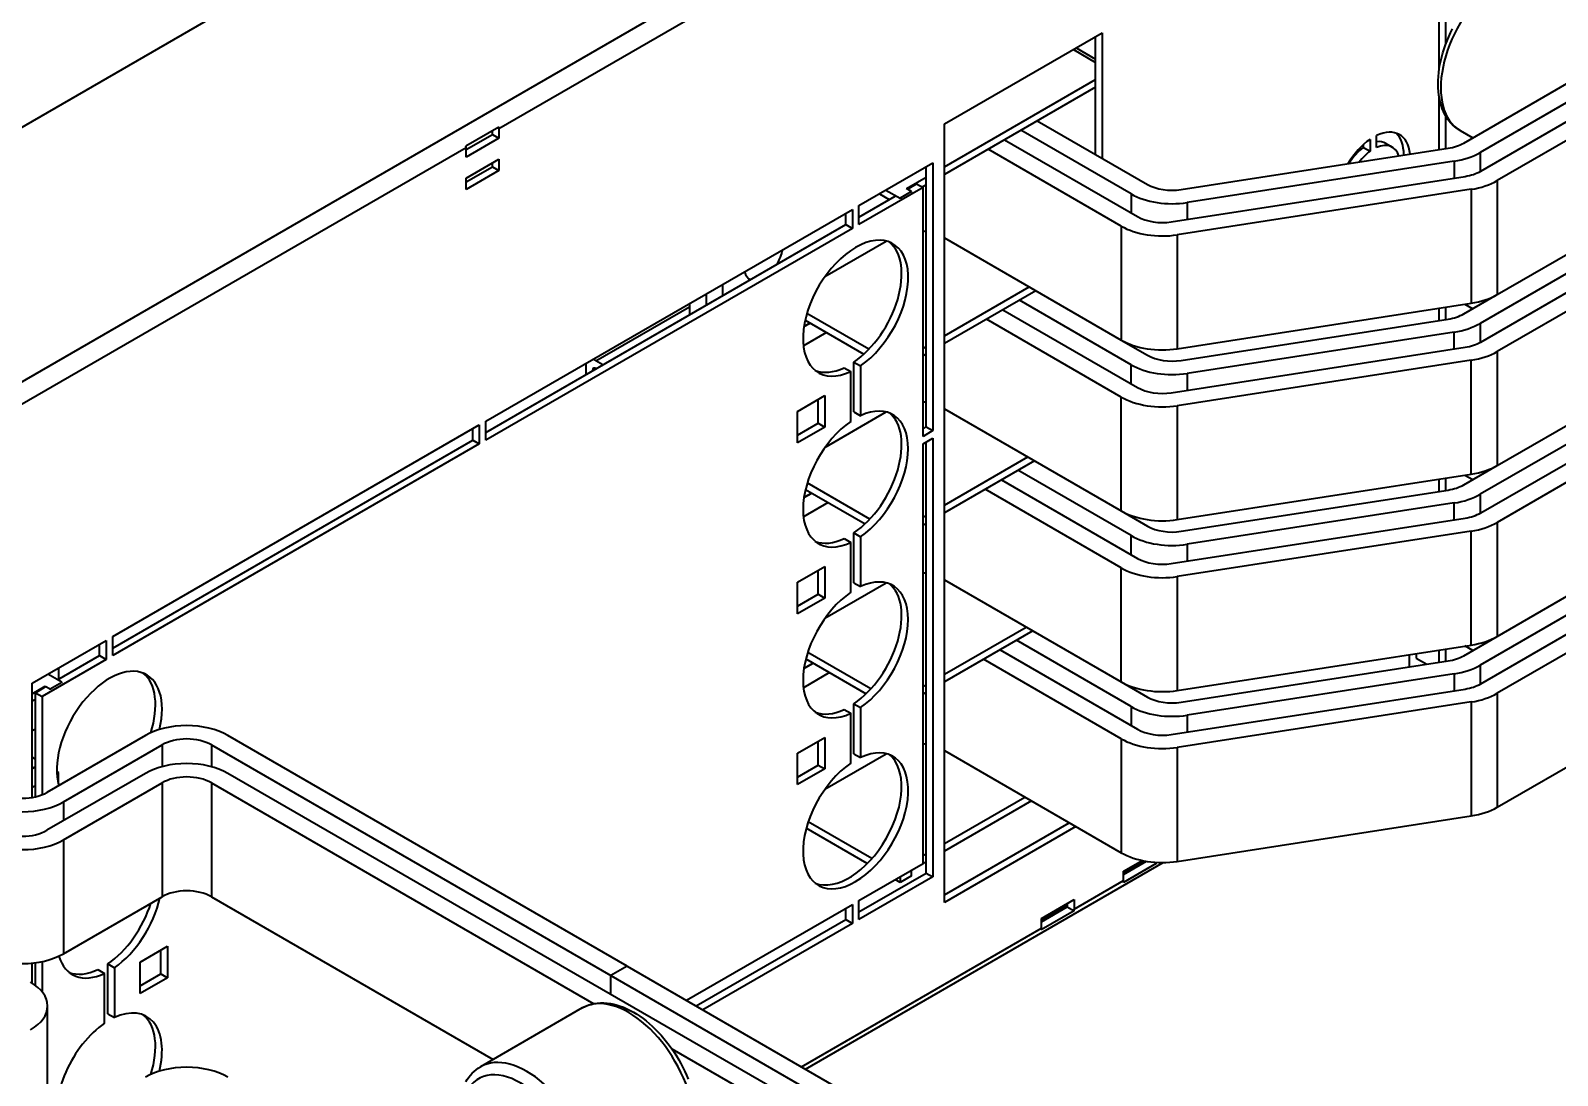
# Model space of a CAD drawing. Header units: millimetres. Extents: x -116965 to 323937, y 291661 to 566926.
# Drawn here: x -16920.3 to -16611.2, y 325093 to 325304.5 of the extents above; entities that cross this region are included whole.
import ezdxf

# ---------------------------------------------------------------- set-up
doc = ezdxf.new("R2010")
doc.units = ezdxf.units.MM
doc.layers.add('Visible Edges(Schneider)', color=7, linetype='Continuous', lineweight=35)
doc.layers.add('Visible Tangent Edges(Schneider)', color=7, linetype='Continuous', lineweight=35)

msp = doc.modelspace()

# ---------------------------------------------------------------- linework, layer by layer
at = {"layer": 'Visible Edges(Schneider)'}
for p, q in [((-17075.743005, 325196.21722), (-16675.104621, 325427.525899)), ((-16635.173886, 325296.51691), (-16635.173886, 325367.20121)), ((-16633.842861, 325301.660386), (-16633.842861, 325366.432743)), ((-16630.201748, 325281.698128), (-16557.974463, 325323.39857)), ((-16554.646902, 325321.477402), (-16626.874187, 325279.776959)), ((-16626.743645, 325276.009991), (-16551.31934, 325319.556233)), ((-16547.991779, 325317.635065), (-16623.416084, 325274.088822)), ((-16735.333481, 325285.551552), (-16703.388893, 325303.994769)), ((-16704.719917, 325279.403813), (-16704.719917, 325303.226302)), ((-16703.388893, 325303.994769), (-16703.388893, 325278.635346)), ((-16708.674107, 325300.943349), (-16704.719917, 325298.660397)), ((-16735.333481, 325276.890925), (-16704.719917, 325294.565674)), ((-16704.719917, 325293.02874), (-16735.333481, 325275.35399)), ((-16626.743645, 325241.428959), (-16538.341851, 325292.467759)), ((-16635.173886, 325280.363672), (-16635.173886, 325290.94949)), ((-16535.01429, 325290.54659), (-16623.416084, 325239.507791)), ((-16716.51945, 325286.216276), (-16694.216056, 325273.339406)), ((-16633.842861, 325280.569583), (-16633.842861, 325287.16717)), ((-16832.193441, 325281.148987), (-16825.538318, 325284.991324)), ((-16832.165516, 325280.364397), (-16826.841418, 325283.438267)), ((-16825.510393, 325282.6698), (-16832.165516, 325278.827463)), ((-16826.841418, 325283.438267), (-16826.841418, 325284.238979)), ((-16826.841418, 325283.438267), (-16825.510393, 325282.6698)), ((-16825.510393, 325284.590968), (-16825.510393, 325282.6698)), ((-16735.333481, 325128.015741), (-16735.333481, 325285.551552)), ((-16697.543618, 325271.418238), (-16719.847011, 325284.295108)), ((-16647.818619, 325280.816577), (-16647.818619, 325283.211928)), ((-16630.942649, 325284.235011), (-16628.375193, 325282.75269)), ((-16561.302024, 325283.054033), (-16626.874187, 325245.195928)), ((-16623.416084, 325251.034801), (-16564.629585, 325284.975202)), ((-16832.165516, 325278.827463), (-16832.165516, 325280.748631)), ((-16699.540154, 325264.886265), (-16726.502134, 325280.452771)), ((-16723.174572, 325282.37394), (-16696.212593, 325266.807434)), ((-16687.397756, 325272.284612), (-16633.366132, 325280.643333)), ((-16650.480668, 325280.816577), (-16650.480668, 325281.39616)), ((-16650.480668, 325280.816577), (-16649.149643, 325280.04811)), ((-16649.149643, 325282.443461), (-16649.149643, 325280.04811)), ((-16645.979861, 325281.62805), (-16644.648837, 325280.859583)), ((-16832.165516, 325274.600892), (-16825.510393, 325278.443229)), ((-16832.165516, 325273.832425), (-16826.841418, 325276.906294)), ((-16826.841418, 325276.906294), (-16826.841418, 325277.674762)), ((-16826.841418, 325276.906294), (-16825.510393, 325276.137827)), ((-16825.510393, 325278.443229), (-16825.510393, 325276.137827)), ((-16752.6368, 325269.029504), (-16737.662774, 325277.674762)), ((-16738.993799, 325224.266279), (-16738.993799, 325276.906294)), ((-16737.662774, 325277.674762), (-16737.662774, 325223.497812)), ((-16632.14816, 325278.018968), (-16686.179784, 325269.660247)), ((-16825.510393, 325276.137827), (-16832.165516, 325272.29549)), ((-16832.165516, 325272.29549), (-16832.165516, 325274.600892)), ((-16742.986872, 325272.472238), (-16738.993799, 325274.77764)), ((-16742.833805, 325272.383864), (-16740.990336, 325273.448191)), ((-16740.990336, 325273.448191), (-16739.659311, 325272.679724)), ((-16738.993799, 325273.240705), (-16739.812379, 325272.768098)), ((-16689.394293, 325265.752639), (-16629.908029, 325274.955196)), ((-16739.659311, 325272.679724), (-16752.6368, 325265.187167)), ((-16752.6368, 325266.724102), (-16745.316165, 325270.950672)), ((-16748.490659, 325271.42328), (-16746.494122, 325270.270579)), ((-16747.159634, 325272.191747), (-16744.317897, 325270.551069)), ((-16741.988604, 325271.895887), (-16744.317897, 325270.551069)), ((-16744.317897, 325270.551069), (-16744.317897, 325270.374322)), ((-16741.988604, 325271.895887), (-16742.986872, 325272.472238)), ((-16741.988604, 325271.71914), (-16741.988604, 325271.895887)), ((-16739.659311, 325222.345111), (-16739.659311, 325272.679724)), ((-16628.690057, 325272.330831), (-16688.176321, 325263.128274)), ((-16828.172442, 325225.41898), (-16753.967825, 325268.261036)), ((-16755.298849, 325265.187167), (-16755.298849, 325267.492569)), ((-16753.967825, 325268.261036), (-16753.967825, 325264.4187)), ((-16752.6368, 325265.187167), (-16752.6368, 325269.029504)), ((-16623.416084, 325216.453769), (-16535.01429, 325267.492569)), ((-16828.172442, 325223.113578), (-16755.298849, 325265.187167)), ((-16753.967825, 325264.4187), (-16828.172442, 325221.576644)), ((-16755.298849, 325265.187167), (-16753.967825, 325264.4187)), ((-16759.509798, 325254.687067), (-16747.094827, 325261.854854)), ((-16735.333481, 325262.497531), (-16699.540154, 325241.832244)), ((-16626.743645, 325206.847927), (-16531.686728, 325261.729064)), ((-16541.669412, 325259.807895), (-16626.874187, 325210.614896)), ((-16528.359167, 325259.807895), (-16623.416084, 325204.926759)), ((-16780.255559, 325253.083806), (-16780.255559, 325250.778404)), ((-16735.333481, 325242.655704), (-16718.149955, 325252.576617)), ((-16716.81893, 325251.80815), (-16735.333481, 325241.118769)), ((-16786.910682, 325249.241469), (-16786.910682, 325246.936067)), ((-16783.583121, 325251.162637), (-16783.583121, 325248.857235)), ((-16783.583121, 325251.162637), (-16783.583121, 325248.857235)), ((-16697.543618, 325236.837206), (-16720.146492, 325249.886982)), ((-16688.176321, 325240.074253), (-16628.690057, 325249.27681)), ((-16630.201748, 325247.117096), (-16623.416084, 325251.034801)), ((-16629.951397, 325249.08168), (-16628.375193, 325248.171658)), ((-16763.515525, 325245.862669), (-16751.620967, 325238.995343)), ((-16750.634391, 325239.962677), (-16763.171077, 325247.200736)), ((-16699.540154, 325230.305234), (-16726.801614, 325246.044645)), ((-16723.474053, 325247.965813), (-16696.212593, 325232.226402)), ((-16687.397756, 325237.70358), (-16633.366132, 325246.062301)), ((-16635.173886, 325245.782641), (-16635.173886, 325248.273758)), ((-16633.842861, 325245.988551), (-16633.842861, 325248.479668)), ((-16759.172131, 325243.355009), (-16763.866992, 325240.644429)), ((-16762.499692, 325245.276177), (-16763.761659, 325244.54758)), ((-16763.761659, 325244.54758), (-16762.499692, 325245.276177)), ((-16632.14816, 325243.437936), (-16686.179784, 325235.079215)), ((-16739.659311, 325240.158185), (-16738.993799, 325240.542418)), ((-16699.540154, 325241.832244), (-16694.216056, 325238.758375)), ((-16689.394293, 325231.171607), (-16629.908029, 325240.374164)), ((-16807.874318, 325234.832706), (-16807.874318, 325237.138108)), ((-16804.46024, 325236.803825), (-16805.877781, 325237.622242)), ((-16755.631605, 325236.231676), (-16754.300581, 325235.463208)), ((-16753.635069, 325227.285997), (-16753.635069, 325237.384377)), ((-16753.635069, 325237.384377), (-16752.304044, 325236.615909)), ((-16752.304044, 325236.615909), (-16752.304044, 325226.517529)), ((-16738.993799, 325239.005484), (-16739.659311, 325238.62125)), ((-16628.690057, 325237.749799), (-16688.176321, 325228.547242)), ((-16623.416084, 325181.872738), (-16528.359167, 325236.753874)), ((-16806.543294, 325235.601173), (-16806.543294, 325235.701074)), ((-16805.877781, 325236.085308), (-16805.791265, 325236.035357)), ((-16754.300581, 325225.364828), (-16754.300581, 325235.463208)), ((-16765.048604, 325227.397784), (-16759.524852, 325230.586924)), ((-16759.524852, 325230.586924), (-16759.524852, 325224.208644)), ((-16765.048604, 325221.019505), (-16765.048604, 325227.397784)), ((-16760.855877, 325224.977112), (-16760.855877, 325229.818456)), ((-16759.509798, 325220.106036), (-16747.094827, 325227.273822)), ((-16753.635069, 325227.285997), (-16752.304044, 325226.517529)), ((-16735.333481, 325227.916499), (-16699.540154, 325207.251212)), ((-16903.708084, 325181.808457), (-16829.503467, 325224.650513)), ((-16830.834491, 325221.576644), (-16830.834491, 325223.882046)), ((-16829.503467, 325224.650513), (-16829.503467, 325220.808176)), ((-16828.172442, 325221.576644), (-16828.172442, 325225.41898)), ((-16765.048604, 325222.55644), (-16760.855877, 325224.977112)), ((-16759.524852, 325224.208644), (-16765.048604, 325221.019505)), ((-16760.855877, 325224.977112), (-16759.524852, 325224.208644)), ((-16739.659311, 325223.882046), (-16738.993799, 325224.266279)), ((-16738.993799, 325224.266279), (-16737.662774, 325223.497812)), ((-16903.708084, 325179.503055), (-16830.834491, 325221.576644)), ((-16829.503467, 325220.808176), (-16903.708084, 325177.96612)), ((-16830.834491, 325221.576644), (-16829.503467, 325220.808176)), ((-16737.662774, 325223.497812), (-16739.659311, 325222.345111)), ((-16739.659311, 325220.808176), (-16737.662774, 325221.960877)), ((-16739.659311, 325135.892532), (-16739.659311, 325220.808176)), ((-16738.993799, 325133.971363), (-16738.993799, 325221.19241)), ((-16737.662774, 325221.960877), (-16737.662774, 325133.202896)), ((-16735.333481, 325208.420482), (-16718.449435, 325218.168491)), ((-16554.646902, 325217.734307), (-16626.874187, 325176.033864)), ((-16717.118411, 325217.400023), (-16735.333481, 325206.883548)), ((-16697.543618, 325202.256175), (-16720.445972, 325215.478855)), ((-16688.176321, 325205.493221), (-16628.690057, 325214.695778)), ((-16630.201748, 325212.536064), (-16623.416084, 325216.453769)), ((-16626.743645, 325172.266896), (-16551.31934, 325215.813138)), ((-16763.445141, 325211.586811), (-16751.39187, 325204.627852)), ((-16750.423159, 325205.605501), (-16763.082828, 325212.914565)), ((-16699.540154, 325195.724202), (-16727.101095, 325211.636518)), ((-16723.773533, 325213.557687), (-16696.212593, 325197.64537)), ((-16687.397756, 325203.122548), (-16633.366132, 325211.48127)), ((-16635.173886, 325211.201609), (-16635.173886, 325213.692727)), ((-16633.842861, 325211.407519), (-16633.842861, 325213.898637)), ((-16629.951397, 325214.500648), (-16628.375193, 325213.590627)), ((-16547.991779, 325213.89197), (-16623.416084, 325170.345727)), ((-16758.87265, 325208.946882), (-16763.866992, 325206.063398)), ((-16762.200212, 325210.868051), (-16763.761659, 325209.966549)), ((-16763.761659, 325209.966549), (-16762.200212, 325210.868051)), ((-16632.14816, 325208.856905), (-16686.179784, 325200.498183)), ((-16739.659311, 325205.922963), (-16738.993799, 325206.307197)), ((-16699.540154, 325207.251212), (-16694.216056, 325204.177343)), ((-16689.394293, 325196.590576), (-16629.908029, 325205.793133)), ((-16753.635069, 325192.704965), (-16753.635069, 325202.803345)), ((-16753.635069, 325202.803345), (-16752.304044, 325202.034878)), ((-16738.993799, 325204.770262), (-16739.659311, 325204.386029)), ((-16628.690057, 325203.168768), (-16688.176321, 325193.966211)), ((-16755.631605, 325201.650644), (-16754.300581, 325200.882177)), ((-16754.300581, 325190.783797), (-16754.300581, 325200.882177)), ((-16752.304044, 325202.034878), (-16752.304044, 325191.936498)), ((-16765.048604, 325192.816752), (-16759.524852, 325196.005892)), ((-16759.524852, 325196.005892), (-16759.524852, 325189.627613)), ((-16760.855877, 325190.39608), (-16760.855877, 325195.237425)), ((-16735.333481, 325193.335468), (-16699.540154, 325172.670181)), ((-16765.048604, 325186.438473), (-16765.048604, 325192.816752)), ((-16765.048604, 325187.975408), (-16760.855877, 325190.39608)), ((-16760.855877, 325190.39608), (-16759.524852, 325189.627613)), ((-16759.509798, 325185.525004), (-16747.094827, 325192.69279)), ((-16753.635069, 325192.704965), (-16752.304044, 325191.936498)), ((-16759.524852, 325189.627613), (-16765.048604, 325186.438473)), ((-16735.333481, 325174.185261), (-16718.748916, 325183.760364)), ((-16920.013135, 325172.394732), (-16905.039109, 325181.03999)), ((-16905.039109, 325181.03999), (-16905.039109, 325177.197653)), ((-16903.708084, 325177.96612), (-16903.708084, 325181.808457)), ((-16717.417891, 325182.991897), (-16735.333481, 325172.648326)), ((-16697.543618, 325167.675143), (-16720.745453, 325181.070729)), ((-16630.201748, 325177.955033), (-16623.416084, 325181.872738)), ((-16623.416084, 325147.291706), (-16564.629585, 325181.232107)), ((-16914.868725, 325173.059456), (-16906.370133, 325177.96612)), ((-16906.370133, 325177.96612), (-16906.370133, 325180.271522)), ((-16906.370133, 325177.96612), (-16905.039109, 325177.197653)), ((-16750.215642, 325171.25047), (-16762.990865, 325178.626248)), ((-16724.073014, 325179.14956), (-16696.212593, 325163.064339)), ((-16688.176321, 325170.91219), (-16628.690057, 325180.114747)), ((-16641.163496, 325178.158237), (-16641.09994, 325178.194931)), ((-16641.163496, 325175.693982), (-16641.163496, 325178.158237)), ((-16639.832471, 325178.391009), (-16639.832471, 325177.466617)), ((-16639.832471, 325177.466617), (-16637.692286, 325176.23098)), ((-16635.173886, 325176.620578), (-16635.173886, 325179.111695)), ((-16633.842861, 325176.826488), (-16633.842861, 325179.317605)), ((-16628.375193, 325179.009595), (-16629.951397, 325179.919617)), ((-16905.039109, 325177.197653), (-16918.016598, 325169.705096)), ((-16914.689037, 325175.468601), (-16914.689037, 325173.163199)), ((-16758.57317, 325174.538756), (-16763.866992, 325171.482366)), ((-16763.761659, 325175.385517), (-16761.900731, 325176.459924)), ((-16761.900731, 325176.459924), (-16763.761659, 325175.385517)), ((-16763.370515, 325177.308505), (-16751.167016, 325170.262811)), ((-16699.540154, 325161.14317), (-16727.400575, 325177.228392)), ((-16687.397756, 325168.541517), (-16633.366132, 325176.900238)), ((-16920.013135, 325149.274048), (-16920.013135, 325172.394732)), ((-16920.013135, 325170.266077), (-16917.351086, 325171.803012)), ((-16919.347623, 325170.473564), (-16917.351086, 325171.626265)), ((-16917.351086, 325171.626265), (-16917.351086, 325171.803012)), ((-16917.351086, 325171.803012), (-16916.352817, 325171.226662)), ((-16914.023524, 325172.571479), (-16916.865262, 325174.212157)), ((-16916.352817, 325171.226662), (-16914.023524, 325172.571479)), ((-16916.352817, 325171.226662), (-16916.352817, 325171.049914)), ((-16914.023524, 325172.394732), (-16914.023524, 325172.571479)), ((-16739.659311, 325171.687742), (-16738.993799, 325172.071976)), ((-16699.540154, 325172.670181), (-16694.216056, 325169.596311)), ((-16632.14816, 325174.275873), (-16686.179784, 325165.917152)), ((-16919.347623, 325169.113376), (-16920.013135, 325168.729143)), ((-16919.347623, 325149.408551), (-16919.347623, 325170.473564)), ((-16919.347623, 325170.473564), (-16918.016598, 325169.705096)), ((-16918.016598, 325169.705096), (-16918.016598, 325149.822375)), ((-16753.635069, 325158.123933), (-16753.635069, 325168.222314)), ((-16753.635069, 325168.222314), (-16752.304044, 325167.453846)), ((-16738.993799, 325170.535041), (-16739.659311, 325170.150807)), ((-16689.394293, 325162.009544), (-16629.908029, 325171.212101)), ((-16628.690057, 325168.587736), (-16688.176321, 325159.385179)), ((-16755.631605, 325167.069612), (-16754.300581, 325166.301145)), ((-16754.300581, 325156.202765), (-16754.300581, 325166.301145)), ((-16752.304044, 325167.453846), (-16752.304044, 325157.355466)), ((-16920.013135, 325162.78889), (-16919.347623, 325163.173123)), ((-16897.052962, 325161.828306), (-16917.01833, 325150.301295)), ((-16913.690768, 325148.380127), (-16893.7254, 325159.907137)), ((-16883.742716, 325159.907137), (-16802.882976, 325113.222744)), ((-16799.555415, 325115.143913), (-16880.415155, 325161.828306)), ((-16765.048604, 325158.235721), (-16759.524852, 325161.42486)), ((-16760.855877, 325155.815048), (-16760.855877, 325160.656393)), ((-16759.524852, 325161.42486), (-16759.524852, 325155.046581)), ((-16920.013135, 325157.409618), (-16919.347623, 325157.025385)), ((-16765.048604, 325151.857441), (-16765.048604, 325158.235721)), ((-16765.048604, 325153.394376), (-16760.855877, 325155.815048)), ((-16760.855877, 325155.815048), (-16759.524852, 325155.046581)), ((-16759.509798, 325150.943972), (-16747.094827, 325158.111759)), ((-16753.635069, 325158.123933), (-16752.304044, 325157.355466)), ((-16735.333481, 325158.754436), (-16699.540154, 325138.089149)), ((-16919.347623, 325155.48845), (-16920.013135, 325155.104216)), ((-16920.013135, 325155.104216), (-16919.347623, 325155.48845)), ((-16897.052962, 325154.143632), (-16917.01833, 325142.616621)), ((-16915.016423, 325154.524765), (-16914.689037, 325154.335749)), ((-16914.689037, 325154.335749), (-16915.000975, 325154.155651)), ((-16914.689037, 325152.054456), (-16914.689037, 325154.335749)), ((-16766.279802, 325088.247555), (-16880.415155, 325154.143632)), ((-16759.524852, 325155.046581), (-16765.048604, 325151.857441)), ((-16919.347623, 325151.646113), (-16920.013135, 325151.261879)), ((-16913.690768, 325140.695453), (-16893.7254, 325152.222463)), ((-16883.742716, 325152.222463), (-16806.336974, 325107.532237)), ((-16735.333481, 325139.95004), (-16719.048396, 325149.352238)), ((-16717.717372, 325148.58377), (-16735.333481, 325138.413105)), ((-16750.011748, 325136.89753), (-16762.895278, 325144.33584)), ((-16735.333481, 325129.552676), (-16710.044015, 325144.153556)), ((-16688.176321, 325136.331158), (-16628.690057, 325145.533715)), ((-16750.946265, 325135.900139), (-16763.291786, 325143.027829)), ((-16708.712991, 325143.385089), (-16735.333481, 325128.015741)), ((-16739.659311, 325137.452521), (-16738.993799, 325137.836754)), ((-16763.456272, 325094.302063), (-16691.059505, 325136.100356)), ((-16752.6368, 325128.399975), (-16739.659311, 325135.892532)), ((-16741.988604, 325133.418067), (-16741.988604, 325134.547714)), ((-16738.993799, 325136.29982), (-16739.659311, 325135.915586)), ((-16692.435865, 325135.908654), (-16699.090988, 325132.066317)), ((-16699.063063, 325134.355597), (-16695.309122, 325136.522936)), ((-16699.063063, 325133.690085), (-16694.440455, 325136.358949)), ((-16699.063063, 325132.434429), (-16699.063063, 325134.355597)), ((-16692.885032, 325136.167981), (-16692.435865, 325135.908654)), ((-16752.6368, 325126.094573), (-16738.993799, 325133.971363)), ((-16737.662774, 325133.202896), (-16752.6368, 325124.557638)), ((-16744.317897, 325132.073249), (-16745.2962, 325132.638073)), ((-16741.988604, 325133.418067), (-16744.317897, 325132.073249)), ((-16744.317897, 325133.202896), (-16744.317897, 325132.073249)), ((-16738.993799, 325133.971363), (-16737.662774, 325133.202896)), ((-16913.690768, 325117.641432), (-16893.7254, 325129.168442)), ((-16883.742716, 325129.168442), (-16826.697848, 325096.233572)), ((-16752.6368, 325124.557638), (-16752.6368, 325128.399975)), ((-16715.70087, 325124.749755), (-16709.045747, 325128.592092)), ((-16709.045747, 325128.592092), (-16709.045747, 325126.670923)), ((-16787.576194, 325108.227707), (-16753.967825, 325127.631508)), ((-16755.298849, 325124.557638), (-16755.298849, 325126.86304)), ((-16753.967825, 325127.631508), (-16753.967825, 325123.789171)), ((-16709.073672, 325126.302812), (-16715.728795, 325122.460475)), ((-16715.70087, 325124.084243), (-16710.465933, 325127.106635)), ((-16710.465933, 325127.106635), (-16709.073672, 325126.302812)), ((-16710.376771, 325127.439391), (-16710.376771, 325127.823624)), ((-16785.579657, 325107.075005), (-16755.298849, 325124.557638)), ((-16753.967825, 325123.789171), (-16784.248633, 325106.306538)), ((-16755.298849, 325124.557638), (-16753.967825, 325123.789171)), ((-16715.70087, 325122.828587), (-16715.70087, 325124.749755)), ((-16898.151057, 325115.970015), (-16892.627305, 325119.159155)), ((-16892.627305, 325119.159155), (-16892.627305, 325112.780876)), ((-16920.013135, 325111.677798), (-16920.013135, 325115.750521)), ((-16919.347623, 325111.222238), (-16919.347623, 325115.828166)), ((-16918.016598, 325116.055204), (-16918.016598, 325109.963155)), ((-16898.151057, 325109.591736), (-16898.151057, 325115.970015)), ((-16893.95833, 325113.549343), (-16893.95833, 325118.390687)), ((-16906.70289, 325114.429598), (-16905.371865, 325113.66113)), ((-16905.371865, 325103.56275), (-16905.371865, 325113.66113)), ((-16904.706353, 325105.483919), (-16904.706353, 325115.582299)), ((-16904.706353, 325115.582299), (-16903.375328, 325114.813831)), ((-16903.375328, 325114.813831), (-16903.375328, 325104.715451)), ((-16898.151057, 325111.128671), (-16893.95833, 325113.549343)), ((-16892.627305, 325112.780876), (-16898.151057, 325109.591736)), ((-16893.95833, 325113.549343), (-16892.627305, 325112.780876)), ((-16799.555415, 325115.143913), (-16802.882976, 325113.222744)), ((-16802.882976, 325109.380408), (-16802.882976, 325113.222744)), ((-16802.882976, 325113.222744), (-16736.33175, 325074.799376)), ((-16799.555415, 325115.143913), (-16733.004188, 325076.720544)), ((-16916.900088, 325084.020984), (-16916.900088, 325107.075005)), ((-16808.634423, 325106.662495), (-16829.265304, 325094.751251)), ((-16904.706353, 325105.483919), (-16903.375328, 325104.715451)), ((-16790.525746, 325098.403621), (-16769.607363, 325086.326386))]:
    msp.add_line(p, q, dxfattribs=at)
at = {"layer": 'Visible Edges(Schneider)', "flags": 128}
for points in [[(-16630.942648, 325284.235011), (-16631.482395, 325284.578497), (-16631.991618, 325284.96686), (-16632.468493, 325285.39721), (-16632.911194, 325285.866651), (-16633.317897, 325286.372291), (-16633.686954, 325286.911142), (-16634.01842, 325287.480067), (-16634.312817, 325288.07686), (-16634.570594, 325288.699437), (-16634.792201, 325289.345712), (-16634.978092, 325290.013599), (-16635.128771, 325290.701114), (-16635.245003, 325291.406938), (-16635.327354, 325292.129707), (-16635.376355, 325292.868014), (-16635.39254, 325293.620452), (-16635.37644, 325294.385615), (-16635.328586, 325295.162096), (-16635.249455, 325295.948511), (-16635.1395, 325296.743404), (-16634.999276, 325297.545218), (-16634.829341, 325298.352395), (-16634.630252, 325299.163378), (-16634.402564, 325299.976607), (-16634.146836, 325300.790528), (-16633.863647, 325301.603515), (-16633.553744, 325302.413878), (-16633.21793, 325303.21996), (-16632.857008, 325304.020104), (-16632.471782, 325304.812654)], [(-16808.634424, 325106.662495), (-16808.067084, 325106.958186), (-16807.476139, 325107.205004), (-16806.865008, 325107.402816), (-16806.237109, 325107.551486), (-16805.595861, 325107.65088), (-16804.944673, 325107.701067), (-16804.286237, 325107.703663), (-16803.622201, 325107.660222), (-16802.954146, 325107.572175), (-16802.283651, 325107.440955), (-16801.612298, 325107.267997), (-16800.941553, 325107.054732), (-16800.272176, 325106.802479), (-16799.605064, 325106.512413), (-16798.941171, 325106.185697), (-16798.281448, 325105.823494), (-16797.626848, 325105.426969), (-16796.978323, 325104.997286), (-16796.336832, 325104.535548), (-16795.703413, 325104.042878), (-16795.079133, 325103.520534), (-16794.465065, 325102.969777), (-16793.862278, 325102.39187), (-16793.271844, 325101.788071), (-16792.694832, 325101.159644), (-16792.132359, 325100.507902), (-16791.585516, 325099.834336), (-16791.055335, 325099.140471), (-16790.542851, 325098.427832), (-16790.049096, 325097.697942), (-16789.575103, 325096.952327), (-16789.121907, 325096.192513), (-16788.690518, 325095.420119), (-16788.281789, 325094.636819), (-16787.896541, 325093.844271), (-16787.535592, 325093.044128), (-16787.19976, 325092.238048)], [(-16832.21478, 325091.734101), (-16831.931441, 325092.196679), (-16831.622721, 325092.638155), (-16831.288454, 325093.056865), (-16830.929255, 325093.451119), (-16830.546231, 325093.819302), (-16830.140492, 325094.159796), (-16829.713147, 325094.470985), (-16829.265303, 325094.751251)]]:
    msp.add_lwpolyline(points, dxfattribs=at)
at = {"layer": 'Visible Edges(Schneider)'}
for centre, major_axis, start_param, end_param in [((-16827.50693, 325285.743669), (1.411765, -2.445248), 0.7853981634, 0.9528462426), ((-16648.484131, 325274.216659), (5.294118, 9.169681), 5.6070100778, 6.9795771082), ((-16649.815155, 325274.985126), (5.294118, 9.169681), 5.4919116235, 6.1571439758), ((-16834.162053, 325281.901332), (-1.411765, 2.445248), 3.926990817, 4.0944388962), ((-16648.484131, 325274.216659), (5.294118, 9.169681), 0.8744045258, 1.5452127344), ((-16649.815155, 325274.985126), (3.835294, 6.642924), 0.9084075307, 1.519599881), ((-16648.484131, 325274.216659), (-3.835294, -6.642924), 4.0500001842, 4.4871336173), ((-16649.815155, 325274.985126), (3.835294, 6.642924), 0, 0.4084354314), ((-16648.484131, 325274.216659), (3.835294, 6.642924), 5.8066818486, 6.9455741033), ((-16635.19309, 325284.57988), (7.058824, 0), 4.9741883682, 5.4977871438), ((-16635.19309, 325284.57988), (-11.764706, 0), 1.8325957146, 2.3561944902), ((-16689.224714, 325276.221159), (7.058824, 0), 3.926990817, 4.9741883682), ((-16631.734987, 325278.891743), (7.058824, 0), 4.9741883682, 5.4977871438), ((-16631.734987, 325278.891743), (-11.764706, 0), 1.8325957146, 2.3561944902), ((-16689.224714, 325276.221159), (-11.764706, 0), 0.7853981634, 1.8325957146), ((-16691.221251, 325269.689186), (-11.764706, 0), 0.7853981634, 1.8325957146), ((-16691.221251, 325269.689186), (7.058824, 0), 3.926990817, 4.9741883682), ((-16753.302313, 325248.280885), (-7.529412, -13.041324), 0.8792860385, 6.9746955955), ((-16754.633337, 325249.049352), (7.529412, 13.041324), 4.0208786921, 6.194681464), ((-16740.657579, 325259.807895), (7.058824, 0), 1.332855202, 1.4288992722), ((-16771.936656, 325259.039428), (-2.823529, -4.890496), 1.5081324112, 2.103514235), ((-16771.936656, 325259.039428), (-2.823529, -4.890496), 5.7504673989, 6.3458492228), ((-16631.734987, 325255.837722), (11.764706, 0), 4.9741883682, 5.4977871438), ((-16635.19309, 325249.998849), (7.058824, 0), 4.9741883682, 5.4977871438), ((-16635.19309, 325249.998849), (11.764706, 0), 4.9741883682, 5.4977871438), ((-16691.221251, 325246.635165), (11.764706, 0), 3.926990817, 4.9741883682), ((-16631.734987, 325244.310712), (7.058824, 0), 4.9741883682, 5.4977871438), ((-16631.734987, 325244.310712), (11.764706, 0), 4.9741883682, 5.4977871438), ((-16805.877781, 325235.31684), (-0.470588, 0.815083), 5.4977871438, 7.0685834706), ((-16805.877781, 325238.39071), (0.470588, -0.815083), 4.8044428162, 5.4977871438), ((-16754.633337, 325249.049352), (-7.529412, -13.041324), 0.0885038431, 0.6915102883), ((-16689.224714, 325241.640127), (11.764706, 0), 3.926990817, 4.9741883682), ((-16689.224714, 325241.640127), (7.058824, 0), 3.926990817, 4.9741883682), ((-16691.221251, 325235.108155), (11.764706, 0), 3.926990817, 4.9741883682), ((-16691.221251, 325235.108155), (7.058824, 0), 3.926990817, 4.9741883682), ((-16754.633337, 325214.46832), (7.529412, 13.041324), 4.0208786921, 6.194681464), ((-16753.302313, 325213.699853), (7.529412, 13.041324), 4.0208786921, 6.9746955955), ((-16740.657579, 325225.226864), (7.058824, 0), 1.332855202, 1.4288992722), ((-16753.302313, 325213.699853), (-7.529412, -13.041324), 4.0208786921, 6.9746955955), ((-16631.734987, 325221.256691), (11.764706, 0), 4.9741883682, 5.4977871438), ((-16635.19309, 325215.417817), (7.058824, 0), 4.9741883682, 5.4977871438), ((-16635.19309, 325215.417817), (11.764706, 0), 4.9741883682, 5.4977871438), ((-16691.221251, 325212.054133), (11.764706, 0), 3.926990817, 4.9741883682), ((-16631.734987, 325209.72968), (7.058824, 0), 4.9741883682, 5.4977871438), ((-16689.224714, 325207.059096), (11.764706, 0), 3.926990817, 4.9741883682), ((-16689.224714, 325207.059096), (7.058824, 0), 3.926990817, 4.9741883682), ((-16631.734987, 325209.72968), (11.764706, 0), 4.9741883682, 5.4977871438), ((-16754.633337, 325214.46832), (-7.529412, -13.041324), 0.0885038431, 0.6915102883), ((-16691.221251, 325200.527123), (7.058824, 0), 3.926990817, 4.9741883682), ((-16753.302313, 325179.118821), (7.529412, 13.041324), 4.0208786921, 6.9746955955), ((-16740.657579, 325190.645832), (7.058824, 0), 1.332855202, 1.4288992722), ((-16691.221251, 325200.527123), (11.764706, 0), 3.926990817, 4.9741883682), ((-16753.302313, 325179.118821), (-7.529412, -13.041324), 4.0208786921, 6.9746955955), ((-16754.633337, 325179.887289), (7.529412, 13.041324), 4.0208786921, 6.194681464), ((-16631.734987, 325186.675659), (11.764706, 0), 4.9741883682, 5.4977871438), ((-16635.19309, 325180.836785), (7.058824, 0), 4.9741883682, 5.4977871438), ((-16904.373597, 325161.059838), (7.529412, 13.041324), 5.1771717966, 8.9244762376), ((-16905.704621, 325161.828306), (7.529412, 13.041324), 5.0733287786, 6.194681464), ((-16635.19309, 325180.836785), (-11.764706, 0), 1.8325957146, 2.3561944902), ((-16691.221251, 325177.473102), (11.764706, 0), 3.926990817, 4.9741883682), ((-16631.734987, 325175.148648), (7.058824, 0), 4.9741883682, 5.4977871438), ((-16689.224714, 325172.478064), (7.058824, 0), 3.926990817, 4.9741883682), ((-16631.734987, 325175.148648), (-11.764706, 0), 1.8325957146, 2.3561944902), ((-16754.633337, 325179.887289), (-7.529412, -13.041324), 0.0885038431, 0.6915102883), ((-16689.224714, 325172.478064), (-11.764706, 0), 0.7853981634, 1.8325957146), ((-16888.734058, 325157.025385), (-11.764706, 0), 3.926990817, 5.4977871438), ((-16691.221251, 325165.946091), (7.058824, 0), 3.926990817, 4.9741883682), ((-16888.734058, 325157.025385), (7.058824, 0), 0.7853981634, 2.3561944902), ((-16753.302313, 325144.53779), (7.529412, 13.041324), 0.8792860385, 6.9746955955), ((-16740.657579, 325156.0648), (7.058824, 0), 1.332855202, 1.4288992722), ((-16691.221251, 325165.946091), (-11.764706, 0), 0.7853981634, 1.8325957146), ((-16888.734058, 325149.340711), (-11.764706, 0), 3.926990817, 5.4977871438), ((-16754.633337, 325145.306257), (-7.529412, -13.041324), 0.0885038431, 3.0530888104), ((-16888.734058, 325149.340711), (7.058824, 0), 0.7853981634, 2.3561944902), ((-16922.009672, 325153.183048), (-7.058824, 0), 0.7853981634, 2.3561944902), ((-16922.009672, 325153.183048), (11.764706, 0), 3.926990817, 5.4977871438), ((-16631.734987, 325152.094627), (11.764706, 0), 4.9741883682, 5.4977871438), ((-16922.009672, 325145.498374), (11.764706, 0), 3.926990817, 5.4977871438), ((-16922.009672, 325145.498374), (-7.058824, 0), 0.7853981634, 2.3561944902), ((-16691.221251, 325142.89207), (11.764706, 0), 3.926990817, 4.9741883682), ((-16694.404477, 325137.429467), (1.411765, -2.445248), 0.6179500842, 0.7227027103), ((-16701.0596, 325133.58713), (-1.411765, 2.445248), 3.7595427378, 3.926990817), ((-16904.373597, 325126.478807), (-7.529412, -13.041324), 0.8792860385, 2.0710980499), ((-16888.734058, 325126.28669), (7.058824, 0), 0.7853981634, 2.3561944902), ((-16905.704621, 325127.247274), (7.529412, 13.041324), 4.0208786921, 5.0794407573), ((-16711.042284, 325127.823624), (0.470588, -0.815083), 0.2617993878, 0.7853981634), ((-16711.042284, 325127.823624), (1.411765, -2.445248), 0.6179500842, 0.7853981634), ((-16717.697406, 325123.981288), (-1.411765, 2.445248), 3.7595427378, 3.926990817), ((-16922.009672, 325122.444353), (11.764706, 0), 3.926990817, 5.4977871438), ((-16904.373597, 325126.478807), (-7.529412, -13.041324), 5.7784332138, 6.9746955955), ((-16905.704621, 325127.247274), (-7.529412, -13.041324), 0.0885038431, 0.6915102883), ((-16928.664794, 325107.075005), (11.764706, 0), 5.4977871438, 7.0685834706), ((-16904.373597, 325091.897775), (7.529412, 13.041324), 0.8792860385, 2.6412909304), ((-16904.373597, 325091.897775), (7.529412, 13.041324), 5.1771717966, 6.9746955955), ((-16905.704621, 325092.666242), (7.529412, 13.041324), 5.0733287786, 6.194681464), ((-16888.734058, 325087.863321), (-11.764706, 0), 3.926990817, 5.4977871438)]:
    msp.add_ellipse(centre, major_axis=major_axis, ratio=0.5773502692, start_param=start_param, end_param=end_param, dxfattribs=at)
at = {"layer": 'Visible Tangent Edges(Schneider)'}
for p, q in [((-17031.153683, 325170.473564), (-16630.5153, 325401.782242)), ((-16715.70087, 325347.989526), (-16825.510393, 325284.590968)), ((-16709.225435, 325300.62504), (-16704.719917, 325298.023778)), ((-16832.165516, 325280.748631), (-16941.97504, 325217.350073)), ((-16626.874187, 325279.776959), (-16626.874187, 325275.936544)), ((-16632.14816, 325278.018968), (-16632.14816, 325274.608647)), ((-16623.416084, 325274.088822), (-16623.416084, 325251.034801)), ((-16697.543618, 325271.418238), (-16697.543618, 325267.575901)), ((-16628.690057, 325272.330831), (-16628.690057, 325249.27681)), ((-16686.179784, 325269.660247), (-16686.179784, 325266.249925)), ((-16699.540154, 325264.886265), (-16699.540154, 325241.832244)), ((-16688.176321, 325263.128274), (-16688.176321, 325240.074253)), ((-16805.877781, 325237.622242), (-16786.910682, 325248.572902)), ((-16632.14816, 325240.027615), (-16632.14816, 325243.437936)), ((-16626.874187, 325245.195928), (-16626.874187, 325241.355512)), ((-16623.416084, 325239.507791), (-16623.416084, 325216.453769)), ((-16697.543618, 325232.994869), (-16697.543618, 325236.837206)), ((-16628.690057, 325214.695778), (-16628.690057, 325237.749799)), ((-16806.543294, 325235.701074), (-16805.877781, 325236.085308)), ((-16686.179784, 325235.079215), (-16686.179784, 325231.668894)), ((-16699.540154, 325207.251212), (-16699.540154, 325230.305234)), ((-16688.176321, 325228.547242), (-16688.176321, 325205.493221)), ((-16632.14816, 325205.446583), (-16632.14816, 325208.856905)), ((-16626.874187, 325210.614896), (-16626.874187, 325206.774481)), ((-16697.543618, 325198.413838), (-16697.543618, 325202.256175)), ((-16628.690057, 325180.114747), (-16628.690057, 325203.168768)), ((-16623.416084, 325204.926759), (-16623.416084, 325181.872738)), ((-16686.179784, 325200.498183), (-16686.179784, 325197.087862)), ((-16699.540154, 325172.670181), (-16699.540154, 325195.724202)), ((-16688.176321, 325193.966211), (-16688.176321, 325170.91219)), ((-16626.874187, 325176.033864), (-16626.874187, 325172.193449)), ((-16632.14816, 325174.275873), (-16632.14816, 325170.865552)), ((-16628.690057, 325168.587736), (-16628.690057, 325145.533715)), ((-16623.416084, 325170.345727), (-16623.416084, 325147.291706)), ((-16697.543618, 325167.675143), (-16697.543618, 325163.832806)), ((-16686.179784, 325165.917152), (-16686.179784, 325162.50683)), ((-16893.7254, 325159.907137), (-16893.7254, 325155.491451)), ((-16883.742716, 325159.907137), (-16883.742716, 325155.491451)), ((-16699.540154, 325161.14317), (-16699.540154, 325138.089149)), ((-16688.176321, 325159.385179), (-16688.176321, 325136.331158)), ((-16893.7254, 325152.222463), (-16893.7254, 325129.168442)), ((-16883.742716, 325152.222463), (-16883.742716, 325129.168442)), ((-16913.690768, 325148.380127), (-16913.690768, 325144.53779)), ((-16913.690768, 325140.695453), (-16913.690768, 325117.641432)), ((-16699.063063, 325133.971363), (-16694.814488, 325136.424279)), ((-16709.045747, 325126.670923), (-16699.063063, 325132.434429)), ((-16715.70087, 325124.365521), (-16710.376771, 325127.439391)), ((-16764.283265, 325094.779528), (-16715.70087, 325122.828587))]:
    msp.add_line(p, q, dxfattribs=at)
for centre, major_axis, start_param, end_param in [((-16621.530884, 325300.536666), (-9.411765, -16.301655), 3.1415926536, 6.2831853072), ((-16799.222659, 325090.36084), (-9.411765, 16.301655), 3.1415926536, 6.2831853072), ((-16819.853539, 325078.449596), (9.411765, -16.301655), 0, 3.1415926536), ((-16821.184564, 325077.681129), (-8.470588, 14.671489), 1.5924079938, 6.4795525004)]:
    msp.add_ellipse(centre, major_axis=major_axis, ratio=0.5773502692, start_param=start_param, end_param=end_param, dxfattribs=at)

doc.saveas('drawing.dxf')
